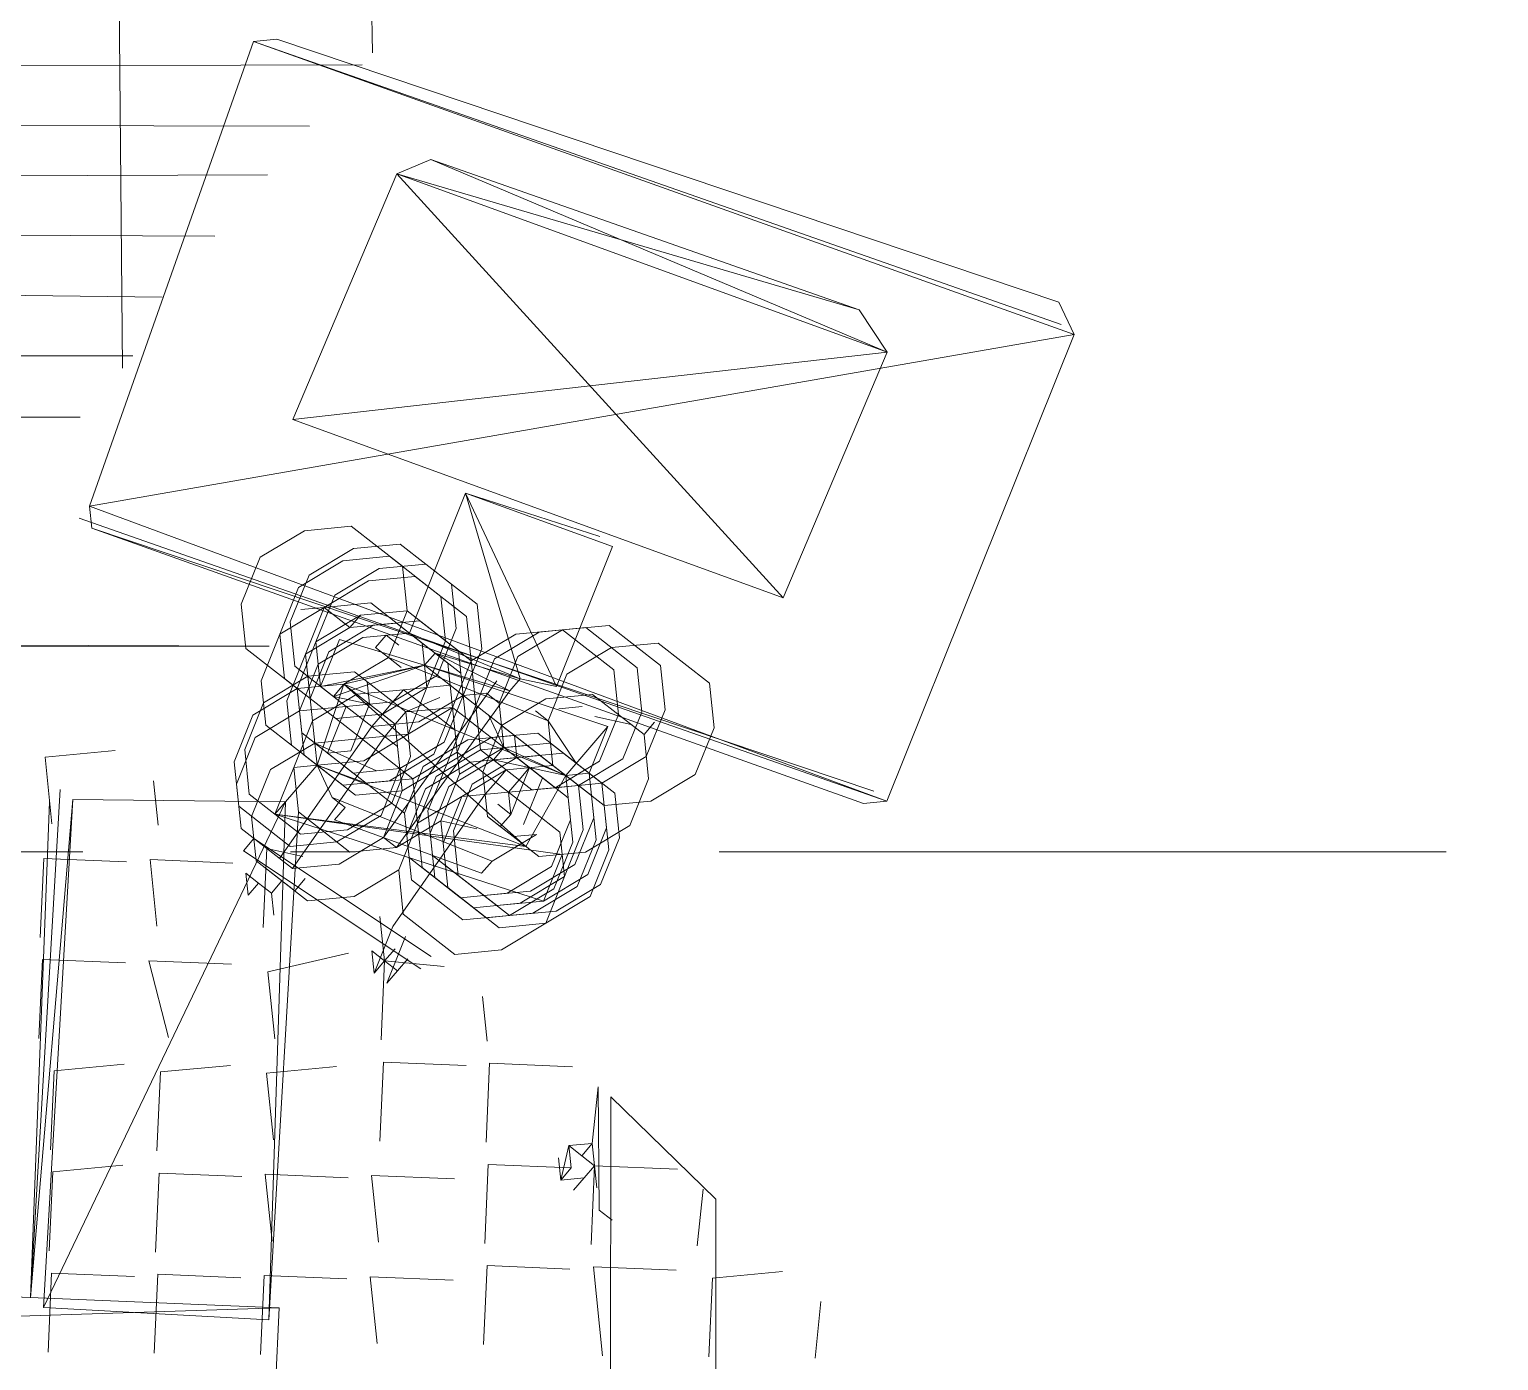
# Paper-space layout '01 Roof Support Layout' of a CAD drawing. Header units: millimetres. Extents: x 5 to 415, y 7 to 290.
# Drawn here: x 126.24 to 131.9, y 124.24 to 129.37 of the extents above; entities that cross this region are included whole.
import ezdxf

# ---------------------------------------------------------------- set-up
doc = ezdxf.new("R2010")
doc.units = ezdxf.units.MM
doc.linetypes.add('B2_DASH_DOT', pattern=[5.25, 2.8, -0.8, 0.25, -1.4])
doc.layers.add('GA_REFERENCE', color=253, linetype='Continuous')
doc.layers.add('UPPER_ROOF', color=7, linetype='Continuous')

# ---------------------------------------------------------------- blocks, each defined once
blk = doc.blocks.new('SHEET_01_ROOF')
at = {"layer": 'GA_REFERENCE', "lineweight": 5}
for p, q in [((126.5744, 131.3862), (126.603, 128.0612)), ((127.5319, 131.3469), (127.566, 129.2758)), ((127.1075, 129.3189), (126.4767, 127.5307)), ((126.4767, 127.5307), (127.1075, 129.3189)), ((127.1075, 129.3189), (126.4767, 127.5307)), ((127.1974, 129.3274), (127.1075, 129.3189)), ((127.1974, 129.3274), (127.1075, 129.3189)), ((127.1075, 129.3189), (130.2668, 128.1909)), ((127.1075, 129.3189), (130.2174, 128.2294)), ((130.2085, 128.315), (127.1974, 129.3274)), ((127.1974, 129.3274), (130.2085, 128.315)), ((130.2085, 128.315), (127.1974, 129.3274)), ((127.5255, 129.2287), (123.3044, 129.2193)), ((127.323, 128.9935), (123.2817, 129.0011)), ((127.66, 128.8092), (127.7904, 128.8647)), ((127.66, 128.8092), (127.7904, 128.8647)), ((127.7904, 128.8647), (129.4398, 128.2857)), ((129.4398, 128.2857), (127.7904, 128.8647)), ((127.7904, 128.8647), (129.5475, 128.123)), ((127.7904, 128.8647), (129.5475, 128.123)), ((127.161, 128.8053), (123.349, 128.7913)), ((127.2591, 127.8638), (127.66, 128.8092)), ((127.66, 128.8092), (127.2591, 127.8638)), ((127.66, 128.8092), (127.2591, 127.8638)), ((129.4398, 128.2857), (127.66, 128.8092)), ((129.4398, 128.2857), (127.66, 128.8092)), ((127.66, 128.8092), (129.5475, 128.123)), ((127.66, 128.8092), (129.5475, 128.123)), ((129.1466, 127.1776), (127.66, 128.8092)), ((127.66, 128.8092), (129.1466, 127.1776)), ((129.5475, 128.123), (127.66, 128.8092)), ((129.5475, 128.123), (127.66, 128.8092)), ((127.66, 128.8092), (129.1466, 127.1776)), ((126.9585, 128.5702), (123.4163, 128.5816)), ((126.756, 128.335), (123.4835, 128.3718)), ((130.2668, 128.1909), (130.2085, 128.315)), ((130.2668, 128.1909), (130.2085, 128.315)), ((129.5475, 128.123), (129.4398, 128.2857)), ((129.5475, 128.123), (129.4398, 128.2857)), ((130.2668, 128.1909), (126.4767, 127.5307)), ((130.2668, 128.1909), (126.4767, 127.5307)), ((129.546, 126.3942), (130.2668, 128.1909)), ((129.546, 126.3942), (130.2668, 128.1909)), ((129.546, 126.3942), (130.2668, 128.1909)), ((126.6435, 128.1083), (123.5102, 128.1151)), ((129.5475, 128.123), (127.2591, 127.8638)), ((129.5475, 128.123), (127.2591, 127.8638)), ((129.1466, 127.1776), (129.5475, 128.123)), ((129.1466, 127.1776), (129.5475, 128.123)), ((126.4409, 127.8731), (123.6269, 127.8668)), ((127.2591, 127.8638), (129.1466, 127.1776)), ((127.2591, 127.8638), (129.1466, 127.1776)), ((127.2591, 127.8638), (129.1466, 127.1776)), ((127.9242, 127.5809), (127.7079, 127.0418)), ((127.7079, 127.0418), (127.9242, 127.5809)), ((128.1349, 126.8661), (127.9242, 127.5809)), ((127.9242, 127.5809), (128.2742, 126.836)), ((128.1349, 126.8661), (127.9242, 127.5809)), ((128.2742, 126.836), (127.9242, 127.5809)), ((127.9242, 127.5809), (128.4904, 127.375)), ((127.9242, 127.5809), (128.4904, 127.375)), ((127.9242, 127.5809), (128.441, 127.4135)), ((128.441, 127.4135), (127.9242, 127.5809)), ((126.4767, 127.5307), (126.4856, 127.4451)), ((126.4767, 127.5307), (129.546, 126.3942)), ((126.4767, 127.5307), (126.4856, 127.4451)), ((129.546, 126.3942), (126.4362, 127.4836)), ((127.4835, 127.4529), (127.3037, 127.4358)), ((127.6812, 127.2987), (127.4835, 127.4529)), ((126.4856, 127.4451), (129.4561, 126.3857)), ((129.4561, 126.3857), (126.4856, 127.4451)), ((126.4856, 127.4451), (129.4966, 126.4327)), ((126.4856, 127.4451), (129.4561, 126.3857)), ((127.3037, 127.4358), (127.1328, 127.3333)), ((127.4925, 127.3673), (127.3215, 127.2647)), ((127.6318, 127.3372), (127.4519, 127.3202)), ((127.6723, 127.3842), (127.4925, 127.3673)), ((127.8294, 127.183), (127.6318, 127.3372)), ((127.8699, 127.23), (127.6723, 127.3842)), ((128.4904, 127.375), (128.2742, 126.836)), ((127.1328, 127.3333), (127.0607, 127.1536)), ((127.4519, 127.3202), (127.281, 127.2176)), ((127.5913, 127.2902), (127.4203, 127.1876)), ((127.7711, 127.3071), (127.5913, 127.2902)), ((127.699, 127.1274), (127.6812, 127.2987)), ((127.9688, 127.1529), (127.7711, 127.3071)), ((127.3215, 127.2647), (127.2494, 127.085)), ((127.5507, 127.2431), (127.3798, 127.1405)), ((127.7306, 127.2601), (127.5507, 127.2431)), ((127.9283, 127.1059), (127.7306, 127.2601)), ((127.8878, 127.0589), (127.8699, 127.23)), ((127.281, 127.2176), (127.2089, 127.038)), ((127.4203, 127.1876), (127.3483, 127.0079)), ((127.8472, 127.0118), (127.8294, 127.183)), ((127.0607, 127.1536), (127.0785, 126.9825)), ((127.3798, 127.1405), (127.2089, 127.038)), ((127.3798, 127.1405), (127.2899, 127.132)), ((127.3798, 127.1405), (127.3078, 126.9609)), ((127.5192, 127.1105), (127.3483, 127.0079)), ((127.5192, 127.1105), (127.3483, 127.0079)), ((127.5597, 127.1575), (127.3798, 127.1405)), ((127.4787, 127.0634), (127.3798, 127.1405)), ((127.5192, 127.1105), (127.4787, 127.0634)), ((127.699, 127.1274), (127.5192, 127.1105)), ((127.699, 127.1274), (127.5192, 127.1105)), ((127.7573, 127.0033), (127.5597, 127.1575)), ((127.6269, 126.9478), (127.699, 127.1274)), ((127.8967, 126.9732), (127.699, 127.1274)), ((127.8967, 126.9732), (127.699, 127.1274)), ((127.9866, 126.9817), (127.9688, 127.1529)), ((127.2494, 127.085), (127.2673, 126.9138)), ((127.4787, 127.0634), (127.3078, 126.9609)), ((127.4787, 127.0634), (127.3078, 126.9609)), ((127.4787, 127.0634), (127.3078, 126.9609)), ((127.4787, 127.0634), (127.3078, 126.9609)), ((127.4787, 127.0634), (127.3078, 126.9609)), ((127.4787, 127.0634), (127.3078, 126.9609)), ((127.4787, 127.0634), (127.3078, 126.9609)), ((127.4787, 127.0634), (127.3078, 126.9609)), ((127.5686, 127.0719), (127.3977, 126.9694)), ((127.5686, 127.0719), (127.3977, 126.9694)), ((127.6585, 127.0804), (127.4787, 127.0634)), ((127.6585, 127.0804), (127.4787, 127.0634)), ((127.6585, 127.0804), (127.4787, 127.0634)), ((127.6585, 127.0804), (127.4787, 127.0634)), ((127.6585, 127.0804), (127.4787, 127.0634)), ((127.6585, 127.0804), (127.4787, 127.0634)), ((127.6585, 127.0804), (127.4787, 127.0634)), ((127.6585, 127.0804), (127.4787, 127.0634)), ((127.7484, 127.0889), (127.5686, 127.0719)), ((127.7484, 127.0889), (127.5686, 127.0719)), ((127.8562, 126.9262), (127.6585, 127.0804)), ((127.8562, 126.9262), (127.6585, 127.0804)), ((127.8562, 126.9262), (127.6585, 127.0804)), ((127.8562, 126.9262), (127.6585, 127.0804)), ((127.8562, 126.9262), (127.6585, 127.0804)), ((127.8562, 126.9262), (127.6585, 127.0804)), ((127.8562, 126.9262), (127.6585, 127.0804)), ((127.8562, 126.9262), (127.6585, 127.0804)), ((127.9461, 126.9346), (127.7484, 127.0889)), ((127.9461, 126.9346), (127.7484, 127.0889)), ((127.8157, 126.8791), (127.8878, 127.0589)), ((127.9461, 126.9346), (127.9283, 127.1059)), ((128.2969, 127.0542), (128.1171, 127.0372)), ((128.2969, 127.0542), (128.126, 126.9517)), ((128.2969, 127.0542), (128.126, 126.9517)), ((128.2969, 127.0542), (128.126, 126.9517)), ((128.2969, 127.0542), (128.126, 126.9517)), ((128.3868, 127.0627), (128.207, 127.0457)), ((128.3868, 127.0627), (128.207, 127.0457)), ((128.3868, 127.0627), (128.207, 127.0457)), ((128.3868, 127.0627), (128.207, 127.0457)), ((128.4767, 127.0712), (128.2969, 127.0542)), ((128.4767, 127.0712), (128.2969, 127.0542)), ((128.4767, 127.0712), (128.2969, 127.0542)), ((128.4767, 127.0712), (128.2969, 127.0542)), ((128.4945, 126.9), (128.2969, 127.0542)), ((128.5844, 126.9085), (128.3868, 127.0627)), ((128.5844, 126.9085), (128.3868, 127.0627)), ((128.5844, 126.9085), (128.3868, 127.0627)), ((128.5844, 126.9085), (128.3868, 127.0627)), ((128.6743, 126.917), (128.4767, 127.0712)), ((128.6743, 126.917), (128.4767, 127.0712)), ((128.6743, 126.917), (128.4767, 127.0712)), ((128.6743, 126.917), (128.4767, 127.0712)), ((127.1684, 126.9909), (117.9486, 127.0284)), ((127.2089, 127.038), (127.1369, 126.8583)), ((127.2089, 127.038), (127.2268, 126.8668)), ((127.3483, 127.0079), (127.2762, 126.8282)), ((127.3483, 127.0079), (127.2762, 126.8282)), ((127.3483, 127.0079), (127.3661, 126.8367)), ((127.5281, 127.0249), (127.3572, 126.9223)), ((127.5281, 127.0249), (127.3572, 126.9223)), ((127.5281, 127.0249), (127.3572, 126.9223)), ((127.5281, 127.0249), (127.3572, 126.9223)), ((127.5281, 127.0249), (127.3572, 126.9223)), ((127.5281, 127.0249), (127.3572, 126.9223)), ((127.5281, 127.0249), (127.3572, 126.9223)), ((127.3661, 126.8367), (127.4382, 127.0164)), ((127.4382, 127.0164), (127.7662, 126.9177)), ((127.7079, 127.0418), (127.5281, 127.0249)), ((127.7079, 127.0418), (127.5281, 127.0249)), ((127.7079, 127.0418), (127.5281, 127.0249)), ((127.7079, 127.0418), (127.5281, 127.0249)), ((127.7079, 127.0418), (127.5281, 127.0249)), ((127.7079, 127.0418), (127.5281, 127.0249)), ((127.7079, 127.0418), (127.5281, 127.0249)), ((127.618, 127.0334), (127.5775, 126.9863)), ((127.6674, 126.9948), (127.618, 127.0334)), ((127.9056, 126.8876), (127.7079, 127.0418)), ((127.9056, 126.8876), (127.7079, 127.0418)), ((127.9056, 126.8876), (127.7079, 127.0418)), ((127.9056, 126.8876), (127.7079, 127.0418)), ((127.9056, 126.8876), (127.7079, 127.0418)), ((127.9056, 126.8876), (127.7079, 127.0418)), ((127.9056, 126.8876), (127.7079, 127.0418)), ((127.7079, 127.0418), (128.1349, 126.8661)), ((127.7079, 127.0418), (128.1349, 126.8661)), ((127.7752, 126.8321), (127.7573, 127.0033)), ((127.7752, 126.8321), (127.8472, 127.0118)), ((128.1171, 127.0372), (127.9461, 126.9346)), ((128.207, 127.0457), (128.0361, 126.9432)), ((128.207, 127.0457), (128.0361, 126.9432)), ((128.207, 127.0457), (128.0361, 126.9432)), ((128.207, 127.0457), (128.0361, 126.9432)), ((128.6654, 127.0026), (128.4856, 126.9856)), ((128.8631, 126.8484), (128.6654, 127.0026)), ((117.9081, 126.9814), (127.1684, 126.9909)), ((127.0785, 126.9825), (127.2762, 126.8282)), ((127.3078, 126.9609), (127.2357, 126.7812)), ((127.3078, 126.9609), (127.2357, 126.7812)), ((127.3078, 126.9609), (127.2357, 126.7812)), ((127.3078, 126.9609), (127.2357, 126.7812)), ((127.3078, 126.9609), (127.2357, 126.7812)), ((127.3078, 126.9609), (127.2357, 126.7812)), ((127.3078, 126.9609), (127.2357, 126.7812)), ((127.3078, 126.9609), (127.2357, 126.7812)), ((127.3078, 126.9609), (127.3256, 126.7897)), ((127.3977, 126.9694), (127.3256, 126.7897)), ((127.3977, 126.9694), (127.3256, 126.7897)), ((127.456, 126.8452), (127.6269, 126.9478)), ((127.456, 126.8452), (127.6269, 126.9478)), ((127.5775, 126.9863), (127.6269, 126.9478)), ((128.2426, 126.7033), (127.6269, 126.9478)), ((127.6269, 126.9478), (127.6763, 126.9092)), ((127.7662, 126.9177), (127.8067, 126.9647)), ((127.8067, 126.9647), (128.0943, 126.819)), ((128.0943, 126.819), (127.8067, 126.9647)), ((127.8067, 126.9647), (128.1349, 126.8661)), ((127.9145, 126.802), (127.8967, 126.9732)), ((127.9145, 126.802), (127.8967, 126.9732)), ((127.9145, 126.802), (127.9866, 126.9817)), ((128.0361, 126.9432), (127.9639, 126.7635)), ((128.0361, 126.9432), (127.9639, 126.7635)), ((128.0361, 126.9432), (127.9639, 126.7635)), ((128.0361, 126.9432), (127.9639, 126.7635)), ((128.126, 126.9517), (128.0538, 126.7719)), ((128.126, 126.9517), (128.0538, 126.7719)), ((128.126, 126.9517), (128.0538, 126.7719)), ((128.126, 126.9517), (128.0538, 126.7719)), ((128.4856, 126.9856), (128.3147, 126.883)), ((127.2673, 126.9138), (127.4649, 126.7596)), ((127.3572, 126.9223), (127.2851, 126.7427)), ((127.3572, 126.9223), (127.2851, 126.7427)), ((127.3572, 126.9223), (127.2851, 126.7427)), ((127.3572, 126.9223), (127.2851, 126.7427)), ((127.3572, 126.9223), (127.2851, 126.7427)), ((127.3572, 126.9223), (127.2851, 126.7427)), ((127.3572, 126.9223), (127.2851, 126.7427)), ((127.4965, 126.8923), (127.3167, 126.8753)), ((127.7662, 126.9177), (127.3661, 126.8367)), ((127.4155, 126.7982), (127.7662, 126.9177)), ((127.456, 126.8452), (127.7662, 126.9177)), ((127.6942, 126.738), (127.4965, 126.8923)), ((128.4719, 126.6818), (127.7662, 126.9177)), ((127.7662, 126.9177), (128.3098, 126.4936)), ((127.7662, 126.9177), (128.3098, 126.4936)), ((128.4719, 126.6818), (127.7662, 126.9177)), ((128.0943, 126.819), (127.7662, 126.9177)), ((127.874, 126.755), (127.8562, 126.9262)), ((127.874, 126.755), (127.8562, 126.9262)), ((127.874, 126.755), (127.8562, 126.9262)), ((127.874, 126.755), (127.8562, 126.9262)), ((127.874, 126.755), (127.8562, 126.9262)), ((127.874, 126.755), (127.8562, 126.9262)), ((127.874, 126.755), (127.8562, 126.9262)), ((127.874, 126.755), (127.8562, 126.9262)), ((127.9461, 126.9346), (127.874, 126.755)), ((127.874, 126.755), (127.9461, 126.9346)), ((127.9234, 126.7164), (127.9056, 126.8876)), ((127.9234, 126.7164), (127.9056, 126.8876)), ((127.9234, 126.7164), (127.9056, 126.8876)), ((127.9234, 126.7164), (127.9056, 126.8876)), ((127.9234, 126.7164), (127.9056, 126.8876)), ((127.9234, 126.7164), (127.9056, 126.8876)), ((127.9234, 126.7164), (127.9056, 126.8876)), ((127.9639, 126.7635), (127.9461, 126.9346)), ((127.9639, 126.7635), (127.9461, 126.9346)), ((128.3147, 126.883), (128.2426, 126.7033)), ((128.5124, 126.7288), (128.4945, 126.9)), ((128.6023, 126.7373), (128.5844, 126.9085)), ((128.6023, 126.7373), (128.5844, 126.9085)), ((128.6023, 126.7373), (128.5844, 126.9085)), ((128.6023, 126.7373), (128.5844, 126.9085)), ((128.6922, 126.7458), (128.6743, 126.917)), ((128.6922, 126.7458), (128.6743, 126.917)), ((128.6922, 126.7458), (128.6743, 126.917)), ((128.6922, 126.7458), (128.6743, 126.917)), ((127.2762, 126.8282), (127.1053, 126.7257)), ((127.1369, 126.8583), (127.1547, 126.6871)), ((127.3167, 126.8753), (127.1458, 126.7727)), ((127.2268, 126.8668), (127.4244, 126.7126)), ((127.456, 126.8452), (127.2762, 126.8282)), ((127.2762, 126.8282), (127.456, 126.8452)), ((127.2762, 126.8282), (127.294, 126.6571)), ((127.2762, 126.8282), (127.294, 126.6571)), ((127.3523, 126.5329), (127.456, 126.8452)), ((127.3661, 126.8367), (127.5637, 126.6825)), ((127.456, 126.8452), (127.4155, 126.7982)), ((127.5548, 126.7681), (127.456, 126.8452)), ((127.6537, 126.691), (127.456, 126.8452)), ((128.3098, 126.4936), (127.456, 126.8452)), ((127.456, 126.8452), (128.1568, 126.2199)), ((127.456, 126.8452), (128.1568, 126.2199)), ((128.3098, 126.4936), (127.456, 126.8452)), ((127.5459, 126.8537), (127.5548, 126.7681)), ((127.6042, 126.7296), (127.7752, 126.8321)), ((127.6084, 126.2545), (128.0449, 126.8575)), ((127.6447, 126.7766), (127.8157, 126.8791)), ((127.7752, 126.8321), (127.6852, 126.8236)), ((127.7031, 126.6524), (127.7752, 126.8321)), ((127.8651, 126.8406), (127.7752, 126.8321)), ((127.9145, 126.802), (127.8651, 126.8406)), ((128.1349, 126.8661), (128.0943, 126.819)), ((128.2742, 126.836), (128.1349, 126.8661)), ((128.8809, 126.6772), (128.8631, 126.8484)), ((127.1458, 126.7727), (127.0737, 126.5931)), ((127.2357, 126.7812), (127.2535, 126.61)), ((127.2357, 126.7812), (127.2535, 126.61)), ((127.2357, 126.7812), (127.2535, 126.61)), ((127.2357, 126.7812), (127.2535, 126.61)), ((127.2357, 126.7812), (127.2535, 126.61)), ((127.2357, 126.7812), (127.2535, 126.61)), ((127.2357, 126.7812), (127.2535, 126.61)), ((127.2357, 126.7812), (127.2535, 126.61)), ((127.3256, 126.7897), (127.3434, 126.6185)), ((127.3256, 126.7897), (127.3434, 126.6185)), ((127.3256, 126.7897), (127.5232, 126.6355)), ((127.5054, 126.8067), (127.3345, 126.7041)), ((127.4155, 126.7982), (127.5548, 126.7681)), ((127.4649, 126.7596), (127.6447, 126.7766)), ((127.6852, 126.8236), (127.5054, 126.8067)), ((127.6447, 126.7766), (127.6042, 126.7296)), ((127.6852, 126.8236), (127.6447, 126.7766)), ((128.0943, 126.819), (127.6578, 126.216)), ((127.8829, 126.6694), (127.6852, 126.8236)), ((127.8246, 126.7935), (127.6942, 126.738)), ((127.7436, 126.6995), (127.9145, 126.802)), ((127.8424, 126.6224), (127.9145, 126.802)), ((127.8424, 126.6224), (127.9145, 126.802)), ((128.0044, 126.8105), (127.9145, 126.802)), ((128.0538, 126.7719), (128.0044, 126.8105)), ((128.0628, 126.6864), (128.0538, 126.7719)), ((128.0538, 126.7719), (128.0717, 126.6008)), ((128.0538, 126.7719), (128.0717, 126.6008)), ((128.0538, 126.7719), (128.0717, 126.6008)), ((128.0538, 126.7719), (128.0717, 126.6008)), ((128.2337, 126.789), (128.0628, 126.6864)), ((128.4135, 126.8059), (128.2337, 126.789)), ((128.6112, 126.6517), (128.4135, 126.8059)), ((127.1053, 126.7257), (127.0332, 126.546)), ((127.2851, 126.7427), (127.1142, 126.6401)), ((127.2851, 126.7427), (127.1142, 126.6401)), ((127.2851, 126.7427), (127.1142, 126.6401)), ((127.2851, 126.7427), (127.1142, 126.6401)), ((127.4649, 126.7596), (127.2851, 126.7427)), ((127.4649, 126.7596), (127.2851, 126.7427)), ((127.4649, 126.7596), (127.2851, 126.7427)), ((127.4649, 126.7596), (127.2851, 126.7427)), ((127.2851, 126.7427), (127.3029, 126.5715)), ((127.2851, 126.7427), (127.3029, 126.5715)), ((127.2851, 126.7427), (127.3029, 126.5715)), ((127.2851, 126.7427), (127.3029, 126.5715)), ((127.2851, 126.7427), (127.3029, 126.5715)), ((127.2851, 126.7427), (127.3029, 126.5715)), ((127.2851, 126.7427), (127.3029, 126.5715)), ((127.4649, 126.7596), (127.3928, 126.58)), ((127.4244, 126.7126), (127.6042, 126.7296)), ((127.6626, 126.6054), (127.4649, 126.7596)), ((127.6626, 126.6054), (127.4649, 126.7596)), ((127.6626, 126.6054), (127.4649, 126.7596)), ((127.6626, 126.6054), (127.4649, 126.7596)), ((127.4827, 126.5885), (127.5548, 126.7681)), ((127.6042, 126.7296), (127.5637, 126.6825)), ((127.6042, 126.7296), (127.6537, 126.691)), ((127.6942, 126.738), (127.6537, 126.691)), ((127.6537, 126.691), (127.6942, 126.738)), ((127.7841, 126.7465), (127.6942, 126.738)), ((127.712, 126.5668), (127.6942, 126.738)), ((127.7031, 126.6524), (127.874, 126.755)), ((127.874, 126.755), (127.7841, 126.7465)), ((127.8019, 126.5753), (127.874, 126.755)), ((127.8019, 126.5753), (127.874, 126.755)), ((127.8019, 126.5753), (127.874, 126.755)), ((127.8019, 126.5753), (127.874, 126.755)), ((127.8019, 126.5753), (127.874, 126.755)), ((127.8019, 126.5753), (127.874, 126.755)), ((127.8019, 126.5753), (127.874, 126.755)), ((127.8019, 126.5753), (127.874, 126.755)), ((127.8514, 126.5368), (127.9234, 126.7164)), ((127.8514, 126.5368), (127.9234, 126.7164)), ((127.8514, 126.5368), (127.9234, 126.7164)), ((127.8514, 126.5368), (127.9234, 126.7164)), ((127.8514, 126.5368), (127.9234, 126.7164)), ((127.8514, 126.5368), (127.9234, 126.7164)), ((127.8514, 126.5368), (127.9234, 126.7164)), ((127.9234, 126.7164), (127.874, 126.755)), ((127.874, 126.755), (127.8919, 126.5838)), ((127.8919, 126.5838), (127.9639, 126.7635)), ((127.8919, 126.5838), (127.9639, 126.7635)), ((127.9729, 126.6779), (127.9234, 126.7164)), ((127.9639, 126.7635), (127.9818, 126.5923)), ((127.9639, 126.7635), (127.9818, 126.5923)), ((127.9639, 126.7635), (127.9818, 126.5923)), ((127.9639, 126.7635), (127.9818, 126.5923)), ((128.0133, 126.7249), (128.0717, 126.6008)), ((128.1932, 126.7419), (128.2426, 126.7033)), ((128.2831, 126.7504), (128.373, 126.7589)), ((128.373, 126.7589), (128.2831, 126.7504)), ((128.5618, 126.6903), (128.4224, 126.7203)), ((128.4402, 126.5491), (128.5124, 126.7288)), ((128.5302, 126.5577), (128.6023, 126.7373)), ((128.5302, 126.5577), (128.6023, 126.7373)), ((128.5302, 126.5577), (128.6023, 126.7373)), ((128.5302, 126.5577), (128.6023, 126.7373)), ((128.6201, 126.5661), (128.6922, 126.7458)), ((128.6201, 126.5661), (128.6922, 126.7458)), ((128.6201, 126.5661), (128.6922, 126.7458)), ((128.6201, 126.5661), (128.6922, 126.7458)), ((127.1547, 126.6871), (127.3523, 126.5329)), ((127.5637, 126.6825), (127.2082, 126.1736)), ((127.3345, 126.7041), (127.2624, 126.5244)), ((127.294, 126.6571), (127.4917, 126.5028)), ((127.294, 126.6571), (127.4917, 126.5028)), ((127.5637, 126.6825), (127.7436, 126.6995)), ((127.6537, 126.691), (127.6132, 126.6439)), ((127.6715, 126.5198), (127.6537, 126.691)), ((127.9008, 126.4982), (127.8829, 126.6694)), ((128.0223, 126.6393), (127.9729, 126.6779)), ((128.0628, 126.6864), (127.9907, 126.5067)), ((128.2021, 126.6563), (128.0223, 126.6393)), ((128.2021, 126.6563), (128.0223, 126.6393)), ((128.2021, 126.6563), (128.0223, 126.6393)), ((128.1122, 126.6478), (128.0628, 126.6864)), ((128.3997, 126.5021), (128.2021, 126.6563)), ((128.3997, 126.5021), (128.2021, 126.6563)), ((128.3997, 126.5021), (128.2021, 126.6563)), ((128.2426, 126.7033), (128.3503, 126.5406)), ((128.2426, 126.7033), (128.2604, 126.5322)), ((128.3098, 126.4936), (128.4719, 126.6818)), ((128.3098, 126.4936), (128.4719, 126.6818)), ((128.4719, 126.6818), (128.3997, 126.5021)), ((128.6112, 126.6517), (128.5618, 126.6903)), ((128.6517, 126.6988), (128.6112, 126.6517)), ((128.8088, 126.4975), (128.8809, 126.6772)), ((127.1142, 126.6401), (127.0421, 126.4604)), ((127.1142, 126.6401), (127.0421, 126.4604)), ((127.1142, 126.6401), (127.0421, 126.4604)), ((127.1142, 126.6401), (127.0421, 126.4604)), ((127.3434, 126.6185), (127.1725, 126.516)), ((127.2535, 126.61), (127.4512, 126.4558)), ((127.2535, 126.61), (127.4512, 126.4558)), ((127.2535, 126.61), (127.4512, 126.4558)), ((127.2535, 126.61), (127.4512, 126.4558)), ((127.2535, 126.61), (127.4512, 126.4558)), ((127.2535, 126.61), (127.4512, 126.4558)), ((127.2535, 126.61), (127.4512, 126.4558)), ((127.2535, 126.61), (127.4512, 126.4558)), ((127.6132, 126.6439), (127.2576, 126.135)), ((127.5232, 126.6355), (127.3434, 126.6185)), ((127.3434, 126.6185), (127.5411, 126.4643)), ((127.3434, 126.6185), (127.5411, 126.4643)), ((127.3434, 126.6185), (127.5816, 126.5113)), ((127.3523, 126.5329), (127.3434, 126.6185)), ((127.5232, 126.6355), (127.7031, 126.6524)), ((127.7209, 126.4812), (127.5232, 126.6355)), ((127.5322, 126.5499), (127.7031, 126.6524)), ((127.6805, 126.4342), (127.6626, 126.6054)), ((127.6805, 126.4342), (127.6626, 126.6054)), ((127.6805, 126.4342), (127.6626, 126.6054)), ((127.6805, 126.4342), (127.6626, 126.6054)), ((127.6715, 126.5198), (127.8424, 126.6224)), ((127.6715, 126.5198), (127.8424, 126.6224)), ((127.9324, 126.6308), (127.7614, 126.5283)), ((127.9324, 126.6308), (127.7614, 126.5283)), ((127.9324, 126.6308), (127.7614, 126.5283)), ((127.9324, 126.6308), (127.7614, 126.5283)), ((127.9324, 126.6308), (127.7614, 126.5283)), ((128.0223, 126.6393), (127.8514, 126.5368)), ((128.0223, 126.6393), (127.8514, 126.5368)), ((128.0223, 126.6393), (127.8514, 126.5368)), ((128.0717, 126.6008), (127.9008, 126.4982)), ((128.1122, 126.6478), (127.9324, 126.6308)), ((128.1122, 126.6478), (127.9324, 126.6308)), ((128.1122, 126.6478), (127.9324, 126.6308)), ((128.1122, 126.6478), (127.9324, 126.6308)), ((128.1122, 126.6478), (127.9324, 126.6308)), ((128.1616, 126.6093), (127.9818, 126.5923)), ((128.1616, 126.6093), (127.9818, 126.5923)), ((128.1616, 126.6093), (127.9818, 126.5923)), ((128.1616, 126.6093), (127.9818, 126.5923)), ((128.1616, 126.6093), (127.9818, 126.5923)), ((128.1616, 126.6093), (127.9818, 126.5923)), ((128.0717, 126.6008), (128.0223, 126.6393)), ((128.0312, 126.5537), (128.0717, 126.6008)), ((128.0312, 126.5537), (128.0717, 126.6008)), ((128.2515, 126.6177), (128.0717, 126.6008)), ((128.0717, 126.6008), (128.3098, 126.4936)), ((128.0717, 126.6008), (128.2693, 126.4466)), ((128.0717, 126.6008), (128.2693, 126.4466)), ((128.0717, 126.6008), (128.2693, 126.4466)), ((128.0717, 126.6008), (128.2693, 126.4466)), ((128.1211, 126.5622), (128.1122, 126.6478)), ((128.3098, 126.4936), (128.1122, 126.6478)), ((128.3098, 126.4936), (128.1122, 126.6478)), ((128.3098, 126.4936), (128.1122, 126.6478)), ((128.3098, 126.4936), (128.1122, 126.6478)), ((128.3098, 126.4936), (128.1122, 126.6478)), ((128.3592, 126.455), (128.1616, 126.6093)), ((128.3592, 126.455), (128.1616, 126.6093)), ((128.3592, 126.455), (128.1616, 126.6093)), ((128.3592, 126.455), (128.1616, 126.6093)), ((128.3592, 126.455), (128.1616, 126.6093)), ((128.3592, 126.455), (128.1616, 126.6093)), ((128.4492, 126.4635), (128.2515, 126.6177)), ((128.629, 126.4805), (128.6112, 126.6517)), ((126.305, 126.5637), (126.5747, 126.5892)), ((126.305, 126.5637), (126.3317, 126.307)), ((127.0332, 126.546), (127.051, 126.3749)), ((127.0737, 126.5931), (127.0915, 126.4219)), ((127.3029, 126.5715), (127.5006, 126.4172)), ((127.3029, 126.5715), (127.5006, 126.4172)), ((127.3029, 126.5715), (127.5006, 126.4172)), ((127.3029, 126.5715), (127.5006, 126.4172)), ((127.3029, 126.5715), (127.5006, 126.4172)), ((127.3029, 126.5715), (127.5006, 126.4172)), ((127.3029, 126.5715), (127.5006, 126.4172)), ((127.3523, 126.5329), (127.5322, 126.5499)), ((127.3928, 126.58), (127.4827, 126.5885)), ((127.4423, 126.5414), (127.3928, 126.58)), ((127.631, 126.4728), (127.8019, 126.5753)), ((127.631, 126.4728), (127.8019, 126.5753)), ((127.631, 126.4728), (127.8019, 126.5753)), ((127.631, 126.4728), (127.8019, 126.5753)), ((127.631, 126.4728), (127.8019, 126.5753)), ((127.631, 126.4728), (127.8019, 126.5753)), ((127.631, 126.4728), (127.8019, 126.5753)), ((127.631, 126.4728), (127.8019, 126.5753)), ((127.64, 126.3872), (127.712, 126.5668)), ((127.7209, 126.4812), (127.8919, 126.5838)), ((127.7209, 126.4812), (127.8919, 126.5838)), ((127.9413, 126.5452), (127.7704, 126.4427)), ((127.9818, 126.5923), (127.8109, 126.4897)), ((127.9818, 126.5923), (127.8109, 126.4897)), ((127.9818, 126.5923), (127.8109, 126.4897)), ((127.9818, 126.5923), (127.8109, 126.4897)), ((127.9818, 126.5923), (127.8109, 126.4897)), ((127.9818, 126.5923), (127.8109, 126.4897)), ((128.0312, 126.5537), (127.8603, 126.4512)), ((128.0312, 126.5537), (127.8603, 126.4512)), ((128.0312, 126.5537), (127.8603, 126.4512)), ((128.0312, 126.5537), (127.8603, 126.4512)), ((128.0312, 126.5537), (127.8603, 126.4512)), ((128.0312, 126.5537), (127.8603, 126.4512)), ((128.0312, 126.5537), (127.8603, 126.4512)), ((127.8919, 126.5838), (128.0895, 126.4296)), ((128.1211, 126.5622), (127.9413, 126.5452)), ((128.1211, 126.5622), (127.9502, 126.4597)), ((128.1211, 126.5622), (127.9502, 126.4597)), ((127.9818, 126.5923), (128.1794, 126.4381)), ((127.9818, 126.5923), (128.1794, 126.4381)), ((127.9818, 126.5923), (128.1794, 126.4381)), ((127.9818, 126.5923), (128.1794, 126.4381)), ((128.211, 126.5707), (128.0312, 126.5537)), ((128.211, 126.5707), (128.0312, 126.5537)), ((128.211, 126.5707), (128.0312, 126.5537)), ((128.211, 126.5707), (128.0312, 126.5537)), ((128.211, 126.5707), (128.0312, 126.5537)), ((128.211, 126.5707), (128.0312, 126.5537)), ((128.211, 126.5707), (128.0312, 126.5537)), ((128.0806, 126.5152), (128.0312, 126.5537)), ((128.3098, 126.4936), (128.0312, 126.5537)), ((128.3009, 126.5792), (128.1211, 126.5622)), ((128.3009, 126.5792), (128.1211, 126.5622)), ((128.1705, 126.5237), (128.1211, 126.5622)), ((128.3187, 126.408), (128.1211, 126.5622)), ((128.4087, 126.4165), (128.211, 126.5707)), ((128.4087, 126.4165), (128.211, 126.5707)), ((128.4087, 126.4165), (128.211, 126.5707)), ((128.4087, 126.4165), (128.211, 126.5707)), ((128.4087, 126.4165), (128.211, 126.5707)), ((128.4087, 126.4165), (128.211, 126.5707)), ((128.4087, 126.4165), (128.211, 126.5707)), ((128.2693, 126.4466), (128.4402, 126.5491)), ((128.4986, 126.425), (128.3009, 126.5792)), ((128.4986, 126.425), (128.3009, 126.5792)), ((128.3592, 126.455), (128.5302, 126.5577)), ((128.3592, 126.455), (128.5302, 126.5577)), ((128.3592, 126.455), (128.5302, 126.5577)), ((128.3592, 126.455), (128.5302, 126.5577)), ((128.4492, 126.4635), (128.6201, 126.5661)), ((128.4492, 126.4635), (128.6201, 126.5661)), ((128.4492, 126.4635), (128.6201, 126.5661)), ((128.4492, 126.4635), (128.6201, 126.5661)), ((127.1725, 126.516), (127.1004, 126.3363)), ((127.1904, 126.3448), (127.3523, 126.5329)), ((127.1904, 126.3448), (127.3523, 126.5329)), ((127.2624, 126.5244), (127.1904, 126.3448)), ((127.3523, 126.5329), (127.2624, 126.5244)), ((127.2624, 126.5244), (127.2803, 126.3533)), ((127.4107, 126.4088), (127.3523, 126.5329)), ((127.5411, 126.4643), (127.3523, 126.5329)), ((127.3523, 126.5329), (128.1568, 126.2199)), ((128.1568, 126.2199), (127.3523, 126.5329)), ((127.4917, 126.5028), (127.6715, 126.5198)), ((127.4917, 126.5028), (127.6715, 126.5198)), ((127.5995, 126.3401), (127.6715, 126.5198)), ((127.6805, 126.4342), (127.8514, 126.5368)), ((127.6805, 126.4342), (127.8514, 126.5368)), ((127.6805, 126.4342), (127.8514, 126.5368)), ((127.6805, 126.4342), (127.8514, 126.5368)), ((127.6805, 126.4342), (127.8514, 126.5368)), ((127.6805, 126.4342), (127.8514, 126.5368)), ((127.6805, 126.4342), (127.8514, 126.5368)), ((127.7614, 126.5283), (127.6894, 126.3486)), ((127.7614, 126.5283), (127.6894, 126.3486)), ((127.7614, 126.5283), (127.6894, 126.3486)), ((127.7614, 126.5283), (127.6894, 126.3486)), ((127.7614, 126.5283), (127.6894, 126.3486)), ((127.8109, 126.4897), (127.7388, 126.3101)), ((127.8109, 126.4897), (127.7388, 126.3101)), ((127.8109, 126.4897), (127.7388, 126.3101)), ((127.8109, 126.4897), (127.7388, 126.3101)), ((127.8109, 126.4897), (127.7388, 126.3101)), ((127.8109, 126.4897), (127.7388, 126.3101)), ((127.8514, 126.5368), (127.7793, 126.3571)), ((127.8514, 126.5368), (127.7793, 126.3571)), ((127.8514, 126.5368), (127.7793, 126.3571)), ((127.9008, 126.4982), (127.8287, 126.3185)), ((127.8287, 126.3185), (127.9008, 126.4982)), ((128.0806, 126.5152), (127.9097, 126.4126)), ((128.0806, 126.5152), (127.9097, 126.4126)), ((127.9907, 126.5067), (128.0085, 126.3355)), ((128.0401, 126.4681), (128.0806, 126.5152)), ((128.2604, 126.5322), (128.0806, 126.5152)), ((128.2604, 126.5322), (128.0806, 126.5152)), ((128.1705, 126.5237), (128.0984, 126.344)), ((128.13, 126.4766), (128.1705, 126.5237)), ((128.1568, 126.2199), (128.3098, 126.4936)), ((128.4581, 126.3779), (128.2604, 126.5322)), ((128.4581, 126.3779), (128.2604, 126.5322)), ((128.2604, 126.5322), (128.4581, 126.3779)), ((128.3997, 126.5021), (128.3098, 126.4936)), ((128.3277, 126.3224), (128.3098, 126.4936)), ((128.3277, 126.3224), (128.3098, 126.4936)), ((128.3277, 126.3224), (128.3098, 126.4936)), ((128.3277, 126.3224), (128.3098, 126.4936)), ((128.3277, 126.3224), (128.3098, 126.4936)), ((128.4176, 126.3309), (128.3997, 126.5021)), ((128.4176, 126.3309), (128.3997, 126.5021)), ((128.4176, 126.3309), (128.3997, 126.5021)), ((128.6379, 126.3949), (128.8088, 126.4975)), ((126.2492, 124.4841), (126.3633, 126.4396)), ((126.3633, 126.4396), (126.2492, 124.4841)), ((126.2492, 124.4841), (126.3633, 126.4396)), ((126.3633, 126.4396), (126.2492, 124.4841)), ((126.2492, 124.4841), (126.3633, 126.4396)), ((126.3633, 126.4396), (126.2492, 124.4841)), ((126.723, 126.4735), (126.7408, 126.3024)), ((127.0421, 126.4604), (127.0599, 126.2893)), ((127.0421, 126.4604), (127.0599, 126.2893)), ((127.0421, 126.4604), (127.0599, 126.2893)), ((127.0421, 126.4604), (127.0599, 126.2893)), ((127.4512, 126.4558), (127.631, 126.4728)), ((127.4512, 126.4558), (127.631, 126.4728)), ((127.4512, 126.4558), (127.631, 126.4728)), ((127.4512, 126.4558), (127.631, 126.4728)), ((127.4512, 126.4558), (127.631, 126.4728)), ((127.4512, 126.4558), (127.631, 126.4728)), ((127.4512, 126.4558), (127.631, 126.4728)), ((127.4512, 126.4558), (127.631, 126.4728)), ((127.5006, 126.4172), (127.6805, 126.4342)), ((127.5006, 126.4172), (127.6805, 126.4342)), ((127.5006, 126.4172), (127.6805, 126.4342)), ((127.5006, 126.4172), (127.6805, 126.4342)), ((127.5006, 126.4172), (127.6805, 126.4342)), ((127.5006, 126.4172), (127.6805, 126.4342)), ((127.5006, 126.4172), (127.6805, 126.4342)), ((127.5411, 126.4643), (127.7209, 126.4812)), ((127.5411, 126.4643), (127.7209, 126.4812)), ((127.6894, 126.3486), (127.5411, 126.4643)), ((127.6084, 126.2545), (127.6805, 126.4342)), ((127.6084, 126.2545), (127.6805, 126.4342)), ((127.6084, 126.2545), (127.6805, 126.4342)), ((127.6084, 126.2545), (127.6805, 126.4342)), ((127.7704, 126.4427), (127.6983, 126.263)), ((127.7388, 126.3101), (127.7209, 126.4812)), ((127.8603, 126.4512), (127.7882, 126.2715)), ((127.8603, 126.4512), (127.7882, 126.2715)), ((127.8603, 126.4512), (127.7882, 126.2715)), ((127.8603, 126.4512), (127.7882, 126.2715)), ((127.8603, 126.4512), (127.7882, 126.2715)), ((127.8603, 126.4512), (127.7882, 126.2715)), ((127.8603, 126.4512), (127.7882, 126.2715)), ((127.9502, 126.4597), (127.8781, 126.28)), ((127.9502, 126.4597), (127.8781, 126.28)), ((128.0895, 126.4296), (127.9097, 126.4126)), ((127.9996, 126.4211), (128.0401, 126.4681)), ((128.0895, 126.4296), (128.13, 126.4766)), ((128.0895, 126.4296), (128.2693, 126.4466)), ((128.0984, 126.344), (128.0895, 126.4296)), ((128.2872, 126.2754), (128.0895, 126.4296)), ((128.1478, 126.3055), (128.2199, 126.4851)), ((128.1794, 126.4381), (128.3592, 126.455)), ((128.1794, 126.4381), (128.3592, 126.455)), ((128.1794, 126.4381), (128.3592, 126.455)), ((128.1794, 126.4381), (128.3592, 126.455)), ((128.2693, 126.4466), (128.4492, 126.4635)), ((128.2693, 126.4466), (128.4492, 126.4635)), ((128.2693, 126.4466), (128.4492, 126.4635)), ((128.2693, 126.4466), (128.4492, 126.4635)), ((128.3771, 126.2839), (128.3592, 126.455)), ((128.3771, 126.2839), (128.3592, 126.455)), ((128.3771, 126.2839), (128.3592, 126.455)), ((128.3771, 126.2839), (128.3592, 126.455)), ((128.3771, 126.2839), (128.3592, 126.455)), ((128.3771, 126.2839), (128.3592, 126.455)), ((128.467, 126.2924), (128.4492, 126.4635)), ((128.5569, 126.3008), (128.629, 126.4805)), ((126.2492, 124.4841), (126.4127, 126.401)), ((126.3228, 126.3926), (126.2492, 124.4841)), ((126.4127, 126.401), (126.2987, 124.4455)), ((126.2987, 124.4455), (126.4127, 126.401)), ((126.4127, 126.401), (126.2987, 124.4455)), ((126.2987, 124.4455), (126.4127, 126.401)), ((127.2308, 126.3918), (126.2987, 124.4455)), ((127.2308, 126.3918), (126.2987, 124.4455)), ((126.4127, 126.401), (127.2308, 126.3918)), ((127.051, 126.3749), (127.2487, 126.2206)), ((127.0915, 126.4219), (127.2892, 126.2676)), ((127.1662, 124.3977), (127.2308, 126.3918)), ((127.2308, 126.3918), (127.1662, 124.3977)), ((127.4601, 126.3702), (127.4107, 126.4088)), ((127.4107, 126.4088), (128.0263, 126.1643)), ((127.469, 126.2846), (127.64, 126.3872)), ((127.644, 125.9122), (127.9996, 126.4211)), ((127.9097, 126.4126), (127.7388, 126.3101)), ((127.9097, 126.4126), (127.8376, 126.233)), ((127.9097, 126.4126), (127.8376, 126.233)), ((128.0984, 126.344), (128.049, 126.3826)), ((128.3366, 126.2368), (128.3187, 126.408)), ((128.4265, 126.2453), (128.4087, 126.4165)), ((128.4265, 126.2453), (128.4087, 126.4165)), ((128.4265, 126.2453), (128.4087, 126.4165)), ((128.4265, 126.2453), (128.4087, 126.4165)), ((128.4265, 126.2453), (128.4087, 126.4165)), ((128.4265, 126.2453), (128.4087, 126.4165)), ((128.4265, 126.2453), (128.4087, 126.4165)), ((128.4581, 126.3779), (128.6379, 126.3949)), ((128.4759, 126.2068), (128.4581, 126.3779)), ((128.4759, 126.2068), (128.4581, 126.3779)), ((128.5164, 126.2538), (128.4986, 126.425)), ((128.5164, 126.2538), (128.4986, 126.425)), ((129.4561, 126.3857), (129.546, 126.3942)), ((129.4561, 126.3857), (129.546, 126.3942)), ((127.1004, 126.3363), (127.1183, 126.1651)), ((127.1662, 124.3977), (127.2803, 126.3533)), ((127.2803, 126.3533), (127.1662, 124.3977)), ((128.224, 126.0101), (127.1904, 126.3448)), ((127.1904, 126.3448), (128.2961, 126.1898)), ((128.2961, 126.1898), (127.1904, 126.3448)), ((128.1568, 126.2199), (127.1904, 126.3448)), ((127.2803, 126.3533), (127.478, 126.199)), ((127.4196, 126.3232), (127.4601, 126.3702)), ((127.9858, 126.1173), (127.4196, 126.3232)), ((127.4286, 126.2376), (127.5995, 126.3401)), ((127.6578, 126.216), (127.8287, 126.3185)), ((127.6894, 126.3486), (127.7072, 126.1774)), ((127.6894, 126.3486), (127.7072, 126.1774)), ((127.6894, 126.3486), (127.7072, 126.1774)), ((127.6894, 126.3486), (127.7072, 126.1774)), ((127.6894, 126.3486), (127.7072, 126.1774)), ((127.7793, 126.3571), (127.7971, 126.1859)), ((127.7793, 126.3571), (127.7971, 126.1859)), ((127.7793, 126.3571), (127.7971, 126.1859)), ((127.8287, 126.3185), (127.8465, 126.1474)), ((127.8287, 126.3185), (127.968, 126.2885)), ((128.0085, 126.3355), (128.2062, 126.1813)), ((128.0085, 126.3355), (128.0579, 126.297)), ((128.0984, 126.344), (128.0579, 126.297)), ((128.0579, 126.297), (128.0984, 126.344)), ((128.2556, 126.1428), (128.3277, 126.3224)), ((128.2556, 126.1428), (128.3277, 126.3224)), ((128.2556, 126.1428), (128.3277, 126.3224)), ((128.2556, 126.1428), (128.3277, 126.3224)), ((128.2556, 126.1428), (128.3277, 126.3224)), ((128.3455, 126.1512), (128.4176, 126.3309)), ((128.3455, 126.1512), (128.4176, 126.3309)), ((128.3455, 126.1512), (128.4176, 126.3309)), ((127.0599, 126.2893), (127.2576, 126.135)), ((127.0599, 126.2893), (127.2576, 126.135)), ((127.0599, 126.2893), (127.2576, 126.135)), ((127.0599, 126.2893), (127.2576, 126.135)), ((127.2892, 126.2676), (127.469, 126.2846)), ((127.7388, 126.3101), (127.6667, 126.1304)), ((127.6667, 126.1304), (127.7388, 126.3101)), ((127.6983, 126.263), (127.7161, 126.0919)), ((127.7388, 126.3101), (127.7566, 126.1389)), ((127.7388, 126.3101), (127.7566, 126.1389)), ((127.7388, 126.3101), (127.7566, 126.1389)), ((127.7388, 126.3101), (127.7566, 126.1389)), ((127.7388, 126.3101), (127.7566, 126.1389)), ((127.7388, 126.3101), (127.7566, 126.1389)), ((127.7882, 126.2715), (127.806, 126.1003)), ((127.7882, 126.2715), (127.806, 126.1003)), ((127.7882, 126.2715), (127.806, 126.1003)), ((127.7882, 126.2715), (127.806, 126.1003)), ((127.7882, 126.2715), (127.806, 126.1003)), ((127.7882, 126.2715), (127.806, 126.1003)), ((127.7882, 126.2715), (127.806, 126.1003)), ((127.8781, 126.28), (127.8959, 126.1088)), ((127.8781, 126.28), (127.8959, 126.1088)), ((128.1972, 126.2669), (128.0263, 126.1643)), ((128.0579, 126.297), (128.1073, 126.2584)), ((128.1972, 126.2669), (128.1073, 126.2584)), ((128.305, 126.1042), (128.2872, 126.2754)), ((128.305, 126.1042), (128.3771, 126.2839)), ((128.305, 126.1042), (128.3771, 126.2839)), ((128.305, 126.1042), (128.3771, 126.2839)), ((128.305, 126.1042), (128.3771, 126.2839)), ((128.305, 126.1042), (128.3771, 126.2839)), ((128.305, 126.1042), (128.3771, 126.2839)), ((128.386, 126.1983), (128.5569, 126.3008)), ((128.3949, 126.1127), (128.467, 126.2924)), ((127.0689, 126.2037), (127.1094, 126.2507)), ((127.7518, 125.7495), (127.0689, 126.2037)), ((127.1094, 126.2507), (127.7923, 125.7965)), ((127.1588, 126.2122), (127.1451, 125.9083)), ((127.1588, 126.2122), (127.2981, 126.1821)), ((127.2487, 126.2206), (127.4286, 126.2376)), ((127.4375, 126.152), (127.6084, 126.2545)), ((127.4375, 126.152), (127.6084, 126.2545)), ((127.4375, 126.152), (127.6084, 126.2545)), ((127.4375, 126.152), (127.6084, 126.2545)), ((127.478, 126.199), (127.6578, 126.216)), ((127.6578, 126.216), (127.6084, 126.2545)), ((127.8376, 126.233), (127.8554, 126.0618)), ((127.8376, 126.233), (127.8554, 126.0618)), ((128.2645, 126.0572), (128.3366, 126.2368)), ((128.3544, 126.0657), (128.4265, 126.2453)), ((128.3544, 126.0657), (128.4265, 126.2453)), ((128.3544, 126.0657), (128.4265, 126.2453)), ((128.3544, 126.0657), (128.4265, 126.2453)), ((128.3544, 126.0657), (128.4265, 126.2453)), ((128.3544, 126.0657), (128.4265, 126.2453)), ((128.3544, 126.0657), (128.4265, 126.2453)), ((128.4038, 126.0271), (128.4759, 126.2068)), ((128.4038, 126.0271), (128.4759, 126.2068)), ((128.4443, 126.0741), (128.5164, 126.2538)), ((128.4443, 126.0741), (128.5164, 126.2538)), ((126.3001, 126.1743), (126.2864, 125.8705)), ((126.3001, 126.1743), (126.6193, 126.1612)), ((126.7092, 126.1697), (126.736, 125.913)), ((126.7092, 126.1697), (127.0284, 126.1566)), ((127.2666, 126.0494), (127.1183, 126.1651)), ((127.1183, 126.1651), (127.316, 126.0109)), ((127.2576, 126.135), (127.4375, 126.152)), ((127.2576, 126.135), (127.4375, 126.152)), ((127.2576, 126.135), (127.4375, 126.152)), ((127.2576, 126.135), (127.4375, 126.152)), ((127.7072, 126.1774), (127.9049, 126.0232)), ((127.7072, 126.1774), (127.9049, 126.0232)), ((127.7072, 126.1774), (127.9049, 126.0232)), ((127.7072, 126.1774), (127.9049, 126.0232)), ((127.7072, 126.1774), (127.9049, 126.0232)), ((127.7971, 126.1859), (127.9948, 126.0317)), ((127.7971, 126.1859), (127.9948, 126.0317)), ((127.7971, 126.1859), (127.9948, 126.0317)), ((127.8465, 126.1474), (128.0442, 125.9932)), ((128.0263, 126.1643), (127.9858, 126.1173)), ((128.1746, 126.0487), (128.3455, 126.1512)), ((128.1746, 126.0487), (128.3455, 126.1512)), ((128.1746, 126.0487), (128.3455, 126.1512)), ((128.2062, 126.1813), (128.386, 126.1983)), ((128.2961, 126.1898), (128.224, 126.0101)), ((127.0778, 126.1181), (127.1272, 126.0795)), ((127.0778, 126.1181), (127.0867, 126.0325)), ((127.3071, 126.0965), (127.2666, 126.0494)), ((127.4958, 126.0278), (127.6667, 126.1304)), ((127.6667, 126.1304), (127.6845, 125.9592)), ((127.7161, 126.0919), (127.9138, 125.9376)), ((127.7566, 126.1389), (127.9543, 125.9847)), ((127.7566, 126.1389), (127.9543, 125.9847)), ((127.7566, 126.1389), (127.9543, 125.9847)), ((127.7566, 126.1389), (127.9543, 125.9847)), ((127.7566, 126.1389), (127.9543, 125.9847)), ((127.7566, 126.1389), (127.9543, 125.9847)), ((127.806, 126.1003), (128.0037, 125.9461)), ((127.806, 126.1003), (128.0037, 125.9461)), ((127.806, 126.1003), (128.0037, 125.9461)), ((127.806, 126.1003), (128.0037, 125.9461)), ((127.806, 126.1003), (128.0037, 125.9461)), ((127.806, 126.1003), (128.0037, 125.9461)), ((127.806, 126.1003), (128.0037, 125.9461)), ((127.8959, 126.1088), (128.0936, 125.9546)), ((127.8959, 126.1088), (128.0936, 125.9546)), ((128.0847, 126.0402), (128.2556, 126.1428)), ((128.0847, 126.0402), (128.2556, 126.1428)), ((128.0847, 126.0402), (128.2556, 126.1428)), ((128.0847, 126.0402), (128.2556, 126.1428)), ((128.0847, 126.0402), (128.2556, 126.1428)), ((128.1341, 126.0017), (128.305, 126.1042)), ((128.1341, 126.0017), (128.305, 126.1042)), ((128.1341, 126.0017), (128.305, 126.1042)), ((128.1341, 126.0017), (128.305, 126.1042)), ((128.1341, 126.0017), (128.305, 126.1042)), ((128.1341, 126.0017), (128.305, 126.1042)), ((128.224, 126.0101), (128.3949, 126.1127)), ((128.2329, 125.9245), (128.305, 126.1042)), ((127.0867, 126.0325), (127.1272, 126.0795)), ((127.1272, 126.0795), (127.1767, 126.0409)), ((127.1272, 126.0795), (127.1272, 126.0795)), ((127.1272, 126.0795), (127.1767, 126.0409)), ((127.1767, 126.0409), (127.2171, 126.088)), ((127.1767, 126.0409), (127.1856, 125.9554)), ((127.8554, 126.0618), (128.0531, 125.9076)), ((127.8554, 126.0618), (128.0531, 125.9076)), ((127.9049, 126.0232), (128.0847, 126.0402)), ((127.9049, 126.0232), (128.0847, 126.0402)), ((127.9049, 126.0232), (128.0847, 126.0402)), ((127.9049, 126.0232), (128.0847, 126.0402)), ((127.9049, 126.0232), (128.0847, 126.0402)), ((127.9948, 126.0317), (128.1746, 126.0487)), ((127.9948, 126.0317), (128.1746, 126.0487)), ((127.9948, 126.0317), (128.1746, 126.0487)), ((128.0936, 125.9546), (128.2645, 126.0572)), ((128.1835, 125.9631), (128.3544, 126.0657)), ((128.1835, 125.9631), (128.3544, 126.0657)), ((128.1835, 125.9631), (128.3544, 126.0657)), ((128.1835, 125.9631), (128.3544, 126.0657)), ((128.1835, 125.9631), (128.3544, 126.0657)), ((128.1835, 125.9631), (128.3544, 126.0657)), ((128.1835, 125.9631), (128.3544, 126.0657)), ((128.2734, 125.9716), (128.4443, 126.0741)), ((128.2734, 125.9716), (128.4443, 126.0741)), ((127.316, 126.0109), (127.4958, 126.0278)), ((127.9543, 125.9847), (128.1341, 126.0017)), ((127.9543, 125.9847), (128.1341, 126.0017)), ((127.9543, 125.9847), (128.1341, 126.0017)), ((127.9543, 125.9847), (128.1341, 126.0017)), ((127.9543, 125.9847), (128.1341, 126.0017)), ((127.9543, 125.9847), (128.1341, 126.0017)), ((128.0442, 125.9932), (128.224, 126.0101)), ((128.2329, 125.9245), (128.4038, 126.0271)), ((128.2329, 125.9245), (128.4038, 126.0271)), ((127.5946, 125.9507), (127.6035, 125.8652)), ((127.6845, 125.9592), (127.8822, 125.805)), ((127.9138, 125.9376), (128.0936, 125.9546)), ((128.0037, 125.9461), (128.1835, 125.9631)), ((128.0037, 125.9461), (128.1835, 125.9631)), ((128.0037, 125.9461), (128.1835, 125.9631)), ((128.0037, 125.9461), (128.1835, 125.9631)), ((128.0037, 125.9461), (128.1835, 125.9631)), ((128.0037, 125.9461), (128.1835, 125.9631)), ((128.0037, 125.9461), (128.1835, 125.9631)), ((128.0531, 125.9076), (128.2329, 125.9245)), ((128.0531, 125.9076), (128.2329, 125.9245)), ((128.062, 125.822), (128.2329, 125.9245)), ((128.0936, 125.9546), (128.2734, 125.9716)), ((128.0936, 125.9546), (128.2734, 125.9716)), ((127.572, 125.7325), (127.644, 125.9122)), ((127.6035, 125.8652), (127.6125, 125.7796)), ((127.6214, 125.694), (127.6934, 125.8736)), ((127.1629, 125.7371), (127.4731, 125.8096)), ((127.563, 125.8181), (127.6125, 125.7796)), ((127.563, 125.8181), (127.563, 125.8181)), ((127.563, 125.8181), (127.6125, 125.7796)), ((127.563, 125.8181), (127.572, 125.7325)), ((127.6125, 125.7796), (127.653, 125.8266)), ((127.8822, 125.805), (128.062, 125.822)), ((126.2953, 125.7849), (126.2815, 125.4811)), ((126.2953, 125.7849), (126.6144, 125.7718)), ((126.7043, 125.7803), (126.7806, 125.4849)), ((126.7043, 125.7803), (127.0236, 125.7672)), ((127.572, 125.7325), (127.6125, 125.7796)), ((127.6125, 125.7796), (127.5987, 125.4758)), ((127.6125, 125.7796), (127.8417, 125.758)), ((127.6125, 125.7796), (127.6619, 125.741)), ((127.6125, 125.7796), (127.6619, 125.741)), ((127.6619, 125.741), (127.7024, 125.7881)), ((127.1629, 125.7371), (127.1896, 125.4803)), ((127.6619, 125.741), (127.6214, 125.694)), ((127.6214, 125.694), (127.6619, 125.741)), ((127.9899, 125.6423), (128.0078, 125.4712)), ((126.3399, 125.357), (126.3262, 125.0531)), ((126.3399, 125.357), (126.6096, 125.3824)), ((126.749, 125.3523), (127.0187, 125.3778)), ((127.158, 125.3477), (127.4278, 125.3732)), ((127.6076, 125.3902), (127.5938, 125.0863)), ((127.6076, 125.3902), (127.9268, 125.3771)), ((128.0167, 125.3856), (128.0029, 125.0818)), ((128.0167, 125.3856), (128.3358, 125.3725)), ((126.749, 125.3523), (126.7352, 125.0485)), ((127.158, 125.3477), (127.1848, 125.0909)), ((128.4346, 125.2954), (128.412, 125.0771)), ((128.4346, 125.2954), (128.4388, 124.8203)), ((128.4714, 117.384), (128.4841, 125.2568)), ((128.8883, 124.8628), (128.4841, 125.2568)), ((128.412, 125.0771), (128.3221, 125.0686)), ((128.3715, 125.0301), (128.412, 125.0771)), ((128.4299, 124.9059), (128.412, 125.0771)), ((128.412, 125.0771), (128.412, 125.0771)), ((128.2816, 125.0216), (128.2816, 125.0216)), ((128.2816, 125.0216), (128.2905, 124.936)), ((128.2905, 124.936), (128.2816, 125.0216)), ((128.3221, 125.0686), (128.2905, 124.936)), ((128.331, 124.983), (128.3221, 125.0686)), ((128.3221, 125.0686), (128.3715, 125.0301)), ((128.4209, 124.9915), (128.3715, 125.0301)), ((126.3351, 124.9675), (126.3213, 124.6637)), ((126.3351, 124.9675), (126.6048, 124.993)), ((126.7441, 124.9629), (126.7304, 124.6591)), ((126.7441, 124.9629), (127.0633, 124.9498)), ((128.0118, 124.9962), (127.9981, 124.6923)), ((128.0118, 124.9962), (128.331, 124.983)), ((128.2905, 124.936), (128.331, 124.983)), ((128.3804, 124.9445), (128.4209, 124.9915)), ((128.4209, 124.9915), (128.4072, 124.6877)), ((128.4209, 124.9915), (128.7401, 124.9784)), ((127.1532, 124.9583), (127.1799, 124.7015)), ((127.1532, 124.9583), (127.4723, 124.9452)), ((127.5622, 124.9537), (127.589, 124.6969)), ((127.5622, 124.9537), (127.8814, 124.9406)), ((128.2905, 124.936), (128.3804, 124.9445)), ((128.3804, 124.9445), (128.34, 124.8974)), ((128.3804, 124.9445), (128.3804, 124.9445)), ((128.4299, 124.9059), (128.4299, 124.9059)), ((128.8389, 124.9013), (128.8163, 124.6831)), ((128.8818, 117.384), (128.8883, 124.8628)), ((128.4388, 124.8203), (128.4882, 124.7818)), ((123.6959, 124.5889), (127.2067, 124.4448)), ((126.3302, 124.5781), (126.3165, 124.2743)), ((126.3302, 124.5781), (126.6494, 124.5651)), ((126.7393, 124.5735), (126.7255, 124.2697)), ((126.7393, 124.5735), (127.0584, 124.5604)), ((127.1484, 124.5689), (127.1346, 124.2651)), ((127.1484, 124.5689), (127.4675, 124.5558)), ((127.5574, 124.5643), (127.5842, 124.3075)), ((127.5574, 124.5643), (127.8766, 124.5512)), ((128.007, 124.6067), (127.9933, 124.3029)), ((128.007, 124.6067), (128.3262, 124.5936)), ((128.4161, 124.6021), (128.4517, 124.2597)), ((128.4161, 124.6021), (128.7353, 124.589)), ((128.8746, 124.559), (129.1443, 124.5844)), ((128.8746, 124.559), (128.8608, 124.2552)), ((129.2926, 124.4688), (129.2699, 124.2506)), ((127.2067, 124.4448), (123.7227, 124.3321)), ((127.2067, 124.4448), (123.7227, 124.3321)), ((126.2987, 124.4455), (127.1662, 124.3977)), ((127.1929, 124.141), (127.2067, 124.4448))]:
    blk.add_line(p, q, dxfattribs=at)
at = {"layer": 'UPPER_ROOF', "linetype": 'B2_DASH_DOT', "lineweight": 18}
blk.add_line((107.9, 126.2), (173.9, 126.2), dxfattribs=at)

psp = doc.layouts.new('01 Roof Support Layout')

# ---------------------------------------------------------------- block references
psp.add_blockref('SHEET_01_ROOF', (0, 0))

doc.saveas('drawing.dxf')
